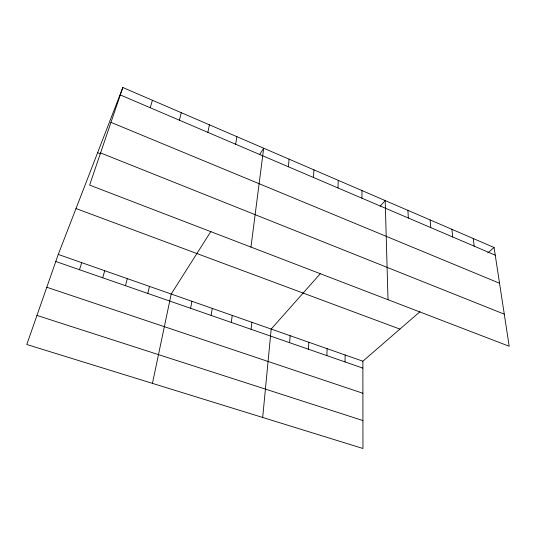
<?xml version="1.0" encoding="UTF-8"?>
<svg xmlns="http://www.w3.org/2000/svg" width="536" height="536" viewBox="0 0 536 536"><rect width="100%" height="100%" fill="white"/><g stroke="black" fill="none" stroke-linecap="round" stroke-linejoin="round"><path stroke-width="0.8" d="M345.023 361.927L345.144 354.986M337.995 187.962L338.223 180.331M326.873 355.623L327.121 348.675M308.408 349.211L308.796 342.249M313.473 177.483L313.942 169.865M289.628 342.685L290.15 335.71M288.388 166.763L289.098 159.159M262.687 417.47L271.183 329.064L320.193 273.822M251.062 329.298L251.887 322.304M250.962 247.076L263.685 148.211L259.759 154.395M231.271 322.424L232.249 315.416M211.124 315.429L212.263 308.414M235.619 144.218L236.879 136.66M190.615 308.307L191.915 301.279M207.861 132.359L209.415 124.821M152.452 383.374L171.205 294.016L210.956 231.351M147.802 293.44L149.464 286.398M179.406 120.198L181.269 112.694M125.464 285.681L127.313 278.633M102.691 277.775L104.741 270.72M150.227 107.729L152.412 100.266M79.475 269.715L81.727 262.66M122.831 87.515L89.613 185.101L509.2 346.269L494.065 247.485L122.831 87.515L58.263 254.433L26.8 344.507L362.952 448.485L362.872 361.204L419.996 311.684M380.232 206.152L385.19 200.565L388.017 299.718M487.787 252.925L494.065 247.485M36.957 315.429L362.926 420.552M46.8 287.256L362.899 393.263M55.798 261.494L362.879 368.125M58.263 254.433L362.872 361.204M76.012 208.551L399.91 329.097M100.567 152.921L504.282 314.163M97.632 152.646L100.661 153.859M110.965 122.362L499.545 283.249M120.299 94.946L495.244 255.149M473.208 238.493L474.206 246.165M451.902 229.314L452.719 236.986M430.14 219.934L430.77 227.606M407.909 210.353L408.338 218.018M361.968 190.561L361.968 198.206"/></g></svg>
